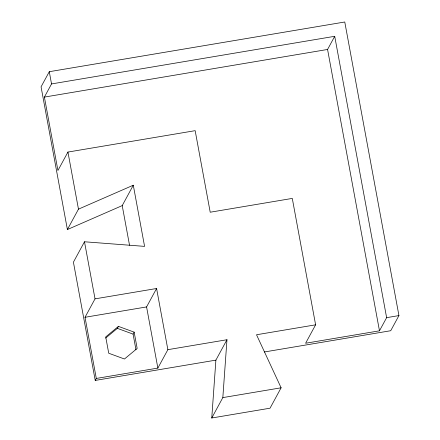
<?xml version="1.0" encoding="UTF-8"?>
<svg xmlns="http://www.w3.org/2000/svg" width="440" height="440" viewBox="0 0 440 440"><rect width="100%" height="100%" fill="white"/><g stroke="black" fill="none" stroke-linecap="round" stroke-linejoin="round"><path stroke-width="0.66" d="M264.358 351.978L390.72 330.726L398.937 315.59L344.768 22L49.28 71.698L51.535 83.93L44.391 97.092L57.932 170.489L67.936 152.064L195.162 130.669L210.21 212.218L292.286 198.413L315.612 324.819L256.514 334.757L281.111 387.8L270.034 408.199L211.761 418L215.892 360.129L226.969 339.73L167.871 349.668L157.867 368.093L96.305 378.45L95.233 380.424L215.892 360.129M211.761 418L222.833 397.601L226.969 339.73M49.28 71.698L41.063 86.834L67.397 229.548L122.216 205.612L133.293 185.218L144.579 246.378L84.491 241.775L73.414 262.169L95.233 380.424M67.397 229.548L78.469 209.154L133.293 185.218M96.305 378.45L85.019 317.284L95.024 298.859L84.491 241.775M105.666 338.058L117.359 328.35L118.432 326.381L134.156 332.145L137.165 348.452L124.454 359.002L108.73 353.238L105.721 336.925L118.432 326.381M157.867 368.093L146.581 306.928L156.585 288.502L95.024 298.859M135.971 349.773L133.084 334.114L134.156 332.145M315.612 324.819L305.608 343.244L379.478 330.82L327.569 49.462L334.714 36.306L51.535 83.93M379.478 330.82L386.628 317.658L334.714 36.306M44.391 97.092L327.569 49.462M85.019 317.284L146.581 306.928M386.628 317.658L398.937 315.59M222.833 397.601L281.111 387.8M117.359 328.35L133.084 334.114M156.585 288.502L167.871 349.668M122.216 205.612L129.536 245.273M67.936 152.064L78.469 209.154"/></g></svg>
